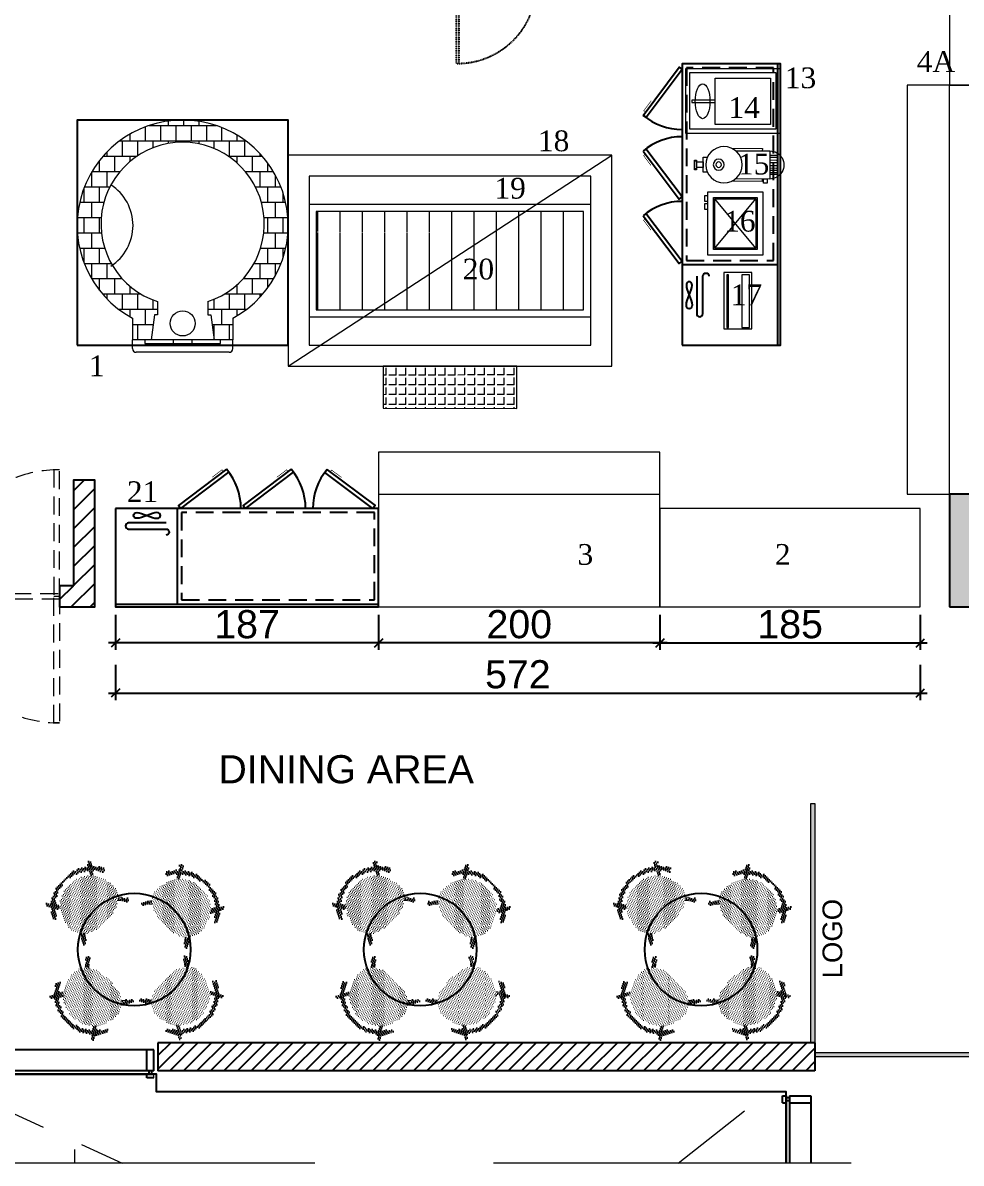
# Model space of a CAD drawing. Header units: millimetres. Extents: x 60271 to 65257, y 2062 to 12046.
# Drawn here: x 61209 to 61876, y 10680 to 11491 of the extents above; entities that cross this region are included whole.
import ezdxf

# ---------------------------------------------------------------- set-up
doc = ezdxf.new("R2010")
doc.units = ezdxf.units.MM
for name, pattern in [('ACAD_ISO07W100', [3, 0, -3]), ('DASHED', [19.05, 12.7, -6.35]), ('DGN Style 1', [9692.577647, 16.127417, -9676.45023]), ('HIDDENX2', [19.05, 12.7, -6.35]), ('OUT LINE BUILDING$0$( Border )', [21, 6, -3, 6, -3, 0, -3])]:
    doc.linetypes.add(name, pattern=pattern)
for name, color, linetype in [('002 Çizgi', 7, 'Continuous'), ('A2-1-00-000 - Level 18', 1, 'Continuous'), ('A2-1-00-000 - Level 8', 1, 'Continuous'), ('COLUMNS', 8, 'Continuous'), ('RENDER', 5, 'Continuous'), ('t_yazi', 144, 'Continuous')]:
    doc.layers.add(name, color=color, linetype=linetype)
for name, color, linetype, lineweight in [('1 LI object floor plan', 8, 'Continuous', 18), ('312M_Mutfak1', 163, 'Continuous', 18), ('FURNITURE', 134, 'Continuous', 25), ('HIDDEN', 8, 'OUT LINE BUILDING$0$( Border )', 13), ('m345', 7, 'Continuous', 5), ('p_mutfak ekipmanları', 167, 'Continuous', 9), ('p_tarama', 251, 'Continuous', 15), ('S2000-002 Çizgi', 7, 'Continuous', 5), ('S2000-002 Çizgi_1', 7, 'Continuous', 5), ('t_mutfak ekipmanları', 167, 'Continuous', 18), ('TXT', 3, 'Continuous', 25)]:
    doc.layers.add(name, color=color, linetype=linetype, lineweight=lineweight)
doc.layers.add('2 F oak 52', color=7, linetype='Continuous', true_color=0xf6d39b)
doc.layers.add('WINDOW', color=7, linetype='Continuous', true_color=0x0059b3)
doc.layers.add('2 FL shadow 5', color=251, linetype='Continuous', lineweight=9, true_color=0x505050)
doc.layers.add('b-furn_Pen_No__118', color=7, linetype='Continuous', lineweight=13, true_color=0x573938)
doc.styles.add('olcu', font='arial.ttf')
doc.styles.add('SAS', font='sanss___.ttf')
doc.styles.add('YAZI', font='times.ttf', dxfattribs={"height": 11})
doc.dimstyles.new('olcu50', dxfattribs={"dimtxt": 20, "dimasz": 6, "dimexe": 5, "dimexo": 0, "dimgap": 3, "dimtad": 1, "dimdec": 0, "dimzin": 12, "dimdsep": 46, "dimtxsty": 'olcu', "dimblk": 'OBLIQUE', "dimcen": 0, "dimdle": 5, "dimclrd": 256, "dimclre": 256, "dimclrt": 256, "dimadec": 0, "dimazin": 0, "dimtfac": 1, "dimtdec": 0, "dimtix": 1, "dimtmove": 2, "dimatfit": 2, "dimfxl": 20, "dimfxlon": 1, "dimtolj": 1, "dimtzin": 0, "dimarcsym": 0})
pattern_1 = [(2e-15, (-15036.3138, -9809.6434), (0.67865625, 1.3573125), [0, -1.3573125])]

# ---------------------------------------------------------------- blocks, each defined once
blk = doc.blocks.new('chr4')
at = {"layer": '2 F oak 52'}
h = blk.add_hatch(dxfattribs=at)
h.set_pattern_fill('DOTS', color=256, scale=0.855, style=0)
h.set_pattern_definition(pattern_1)
h.paths.add_polyline_path([(11054.44, -2964.74, 0.285475), (11028.79, -2979.46, 0.388251), (11031.16, -2981.84, -0.278738), (11054.44, -2967.11, -0.278738), (11077.71, -2981.84, 0.388251), (11080.09, -2979.46, 0.285475)])
h.paths.add_polyline_path([(11073.37, -2975.58, 0.027312), (11071.28, -2973.57), (11069.64, -2976.14, -0.028203), (11071.49, -2978.53)], flags=17)
h.paths.add_polyline_path([(11074.1, -2969.16), (11072.98, -2970.91, -0.025782), (11075.13, -2972.83), (11076.49, -2970.71, 0.990533)], flags=17)
h.paths.add_polyline_path([(11039.24, -2976.14), (11037.59, -2973.57, 0.027312), (11035.5, -2975.58), (11037.38, -2978.53, -0.028203)], flags=17)
h.paths.add_polyline_path([(11034.78, -2969.16, 0.990533), (11032.38, -2970.71), (11033.74, -2972.83, -0.025782), (11035.89, -2970.91)], flags=17)
h.paths.add_polyline_path([(11072.8, -3001.59, -0.035026), (11071.14, -3003.2), (11072.74, -3005.15, -0.379521), (11074.39, -3003.69)])
h.paths.add_polyline_path([(11075.79, -3004.45, 1.067653), (11073.12, -3006.42), (11075.23, -3008.92, 0.000668), (11075.23, -3008.92, 0.012703), (11075.28, -3008.97, 0.945767), (11077.4, -3007.07)])
h.paths.add_polyline_path([(11037.74, -3003.2, -0.035026), (11036.07, -3001.59), (11034.49, -3003.69, -0.379521), (11036.14, -3005.15)])
h.paths.add_polyline_path([(11033.09, -3004.45), (11031.47, -3007.07, 0.971423), (11033.65, -3008.92), (11035.76, -3006.42, 1.067653)])
at = {"layer": '2 FL shadow 5'}
h = blk.add_hatch(dxfattribs=at)
h.set_pattern_fill('DOTS', color=256, scale=0.855, style=0)
h.set_pattern_definition(pattern_1)
edge = h.paths.add_edge_path()
edge.add_arc((11055.46, -2932.26), 75.23, 263.37776, 269.2231)
edge.add_arc((11053.42, -2932.26), 75.23, 270.7769, 276.62224)
edge.add_arc((11060.51, -2990.55), 16.52, 275.48954, 321.47601)
edge.add_arc((11065.05, -2993.31), 11.27, 318.08733, 355.51549)
edge.add_arc((11048.08, -2994.2), 28.2, 0.02527, 25.99628)
edge.add_arc((11049.38, -2993.75), 26.84, 26.33514, 40.99392)
edge.add_arc((11054.44, -2993.55), 23.12, 48.88791, 90)
edge.add_arc((11054.44, -2993.55), 23.12, 90, 131.11209)
edge.add_arc((11059.5, -2993.75), 26.84, 139.00608, 153.66486)
edge.add_arc((11060.79, -2994.2), 28.2, 154.00372, 179.97473)
edge.add_arc((11043.83, -2993.31), 11.27, 184.48451, 221.91267)
edge.add_arc((11048.36, -2990.55), 16.52, 218.52399, 264.51046)
at = {"layer": '1 LI object floor plan'}
for p, q in [((11034.49, -3003.69), (11036.07, -3001.59)), ((11036.14, -3005.15), (11037.74, -3003.2)), ((11072.74, -3005.15), (11071.14, -3003.2)), ((11074.39, -3003.69), (11072.8, -3001.59))]:
    blk.add_line(p, q, dxfattribs=at)
for centre, start, end in [((11053.46, -2992.73), 128.8296, 134.73699), ((11055.42, -2992.73), 45.26301, 51.1704)]:
    blk.add_arc(centre, 28.01, start, end, dxfattribs=at)
blk = doc.blocks.new('vcc33423c42')
at = {"linetype": 'ACAD_ISO07W100', "ltscale": 0.02}
for p, q in [((678441.95, -129498.74), (678441.95, -129442.74)), ((678443.95, -129498.74), (678443.95, -129442.74))]:
    blk.add_line(p, q, dxfattribs=at)
for p, q in [((678483.06, -129491.4), (678484.57, -129489.78)), ((678453.66, -129512.75), (678491.51, -129512.75)), ((678491.51, -129512.75), (678491.51, -129540.05)), ((678461.85, -129518.21), (678485.26, -129518.21)), ((678485.26, -129518.21), (678485.26, -129531.86)), ((678458.25, -129556.66), (678456.65, -129552.48)), ((678460.67, -129554.45), (678456.65, -129552.48)), ((678470.46, -129552.82), (678472.1, -129548.65)), ((678472.1, -129552.82), (678470.46, -129552.82)), ((678473.74, -129552.82), (678472.1, -129548.65)), ((678472.1, -129563.29), (678472.1, -129552.82)), ((678473.74, -129552.82), (678472.1, -129552.82)), ((678482.22, -129553.65), (678485.95, -129551.17)), ((678483.56, -129554.59), (678482.22, -129553.65)), ((678484.91, -129555.53), (678485.95, -129551.17)), ((678459.46, -129555.56), (678458.25, -129556.66)), ((678460.67, -129554.45), (678459.46, -129555.56)), ((678466.52, -129563.29), (678459.46, -129555.56)), ((678477.57, -129563.18), (678483.56, -129554.59)), ((678484.91, -129555.53), (678483.56, -129554.59))]:
    blk.add_line(p, q)
for points in [[(678425.22, -129498.74), (678429.58, -129498.74), (678429.58, -129496.87), (678425.22, -129496.87)], [(678425.98, -129496.87), (678428.78, -129496.87), (678428.78, -129496.34), (678425.98, -129496.34)], [(678430.09, -129498.74), (678434.45, -129498.74), (678434.45, -129496.87), (678430.09, -129496.87)], [(678430.85, -129496.87), (678433.65, -129496.87), (678433.65, -129496.34), (678430.85, -129496.34)], [(678441.95, -129498.74), (678498.33, -129498.74), (678498.33, -129494.17), (678441.95, -129494.17)], [(678441.95, -129498.74), (678498.33, -129498.74), (678498.33, -129497.71), (678441.95, -129497.71)], [(678442.35, -129498.34), (678497.93, -129498.34), (678497.93, -129498.11), (678442.35, -129498.11)], [(678422.72, -129568.82), (678436.25, -129568.82), (678436.25, -129566.28), (678422.72, -129566.28)], [(678423.22, -129568.32), (678435.75, -129568.32), (678435.75, -129566.78), (678423.22, -129566.78)], [(678422.72, -129573.11), (678436.25, -129573.11), (678436.25, -129570.56), (678422.72, -129570.56)], [(678422.72, -129577.26), (678436.25, -129577.26), (678436.25, -129574.71), (678422.72, -129574.71)], [(678423.22, -129572.61), (678435.75, -129572.61), (678435.75, -129571.06), (678423.22, -129571.06)], [(678423.22, -129576.76), (678435.75, -129576.76), (678435.75, -129575.21), (678423.22, -129575.21)], [(678458.08, -129582.65), (678483.26, -129582.65), (678483.26, -129576.36), (678458.08, -129576.36)], [(678458.48, -129582.25), (678482.86, -129582.25), (678482.86, -129576.76), (678458.48, -129576.76)]]:
    blk.add_lwpolyline(points, close=True)
for points in [[(678482.89, -129491.4), (678492.71, -129491.4)], [(678492.71, -129489.78), (678484.57, -129489.78)], [(678492.71, -129489.78), (678498.33, -129489.78), (678498.33, -129494.17), (678492.71, -129494.17), (678492.71, -129491.4)]]:
    blk.add_lwpolyline(points)
for points in [[(678420.84, -129585.74), (678500.84, -129585.74, 0.414214), (678505.84, -129580.74), (678505.84, -129503.74, 0.414214), (678500.84, -129498.74), (678420.84, -129498.74, 0.414214), (678415.84, -129503.74), (678415.84, -129580.74, 0.414214)], [(678422.69, -129580.02), (678436.1, -129580.02, 0.414214), (678439.1, -129577.02), (678439.1, -129506.58, 0.414214), (678436.1, -129503.58), (678422.69, -129503.58, 0.414214), (678419.69, -129506.58), (678419.69, -129577.02, 0.414214)], [(678422.69, -129579.62), (678436.1, -129579.62, 0.414214), (678438.7, -129577.02), (678438.7, -129506.58, 0.414214), (678436.1, -129503.98), (678422.69, -129503.98, 0.414214), (678420.09, -129506.58), (678420.09, -129577.02, 0.414214)], [(678444.73, -129503.58), (678498.37, -129503.58, -0.414214), (678501.37, -129506.58), (678501.37, -129562.65, -0.414214), (678498.37, -129565.65), (678444.73, -129565.65, -0.414214), (678441.73, -129562.65), (678441.73, -129506.58, -0.414214)], [(678444.73, -129503.98), (678498.37, -129503.98, -0.414214), (678500.97, -129506.58), (678500.97, -129562.65, -0.414214), (678498.37, -129565.25), (678444.73, -129565.25, -0.414214), (678442.13, -129562.65), (678442.13, -129506.58, -0.414214)]]:
    blk.add_lwpolyline(points, format="xyb", close=True)
for radius in [5.06, 4.06]:
    blk.add_circle((678471.82, -129571.07), radius)
blk.add_arc((678442.95, -129498.26), 55.53, 4.22542, 91.03184, dxfattribs=at)
blk = doc.blocks.new('188-70')
at = {"layer": '002 Çizgi', "color": 7}
blk.add_line((24.33, -122.05), (24.33, 77.95), dxfattribs=at)
for points in [[(-71.34, 41.26), (-45.73, 75.49), (-43.67, 73.95), (-69.29, 39.73)], [(-43.67, -122.05), (26.33, -122.05), (26.33, 77.95), (-43.67, 77.95)], [(-71.49, 15.89), (-45.72, -18.22), (-43.67, -16.67), (-69.44, 17.44)], [(-71.49, -30.08), (-45.72, -64.19), (-43.67, -62.65), (-69.44, -28.54)], [(-40.65, -93.61), (-40.48, -92.15), (-40.02, -90.45), (-39.38, -88.58), (-38.65, -86.63), (-37.91, -84.69), (-37.27, -82.82), (-36.82, -81.12), (-36.64, -79.66), (-36.82, -78.52), (-37.27, -77.7), (-37.91, -77.21), (-38.65, -77.05), (-39.38, -77.21), (-40.02, -77.7), (-40.48, -78.52), (-40.65, -79.66), (-40.48, -81.12), (-40.02, -82.82), (-39.38, -84.69), (-38.65, -86.63), (-37.91, -88.58), (-37.27, -90.45), (-36.82, -92.15), (-36.64, -93.61), (-36.82, -94.75), (-37.27, -95.57), (-37.91, -96.06), (-38.65, -96.22), (-39.38, -96.06), (-40.02, -95.57), (-40.48, -94.75)]]:
    blk.add_lwpolyline(points, close=True, dxfattribs=at)
at = {"layer": '002 Çizgi', "color": 7, "linetype": 'DASHED'}
blk.add_lwpolyline([(21.33, -62.05), (21.33, 74.95), (-40.67, 74.95), (-40.67, -62.05)], close=True, dxfattribs=at)
at = {"layer": '002 Çizgi', "color": 7, "const_width": 0.428}
for points in [[(-69.65, 43.51), (-70.98, 44.51), (-66.75, 50.16), (-65.66, 51.61)], [(-69.79, 13.65), (-71.11, 12.65), (-66.86, 7.02), (-65.77, 5.58)], [(-69.79, -32.33), (-71.11, -33.32), (-66.86, -38.96), (-65.77, -40.4)]]:
    blk.add_lwpolyline(points, dxfattribs=at)
at = {"layer": '002 Çizgi', "color": 7}
blk.add_lwpolyline([(24.33, -65.05), (-43.67, -65.05)], dxfattribs=at)
for points in [[(-28.99, -99.71), (-28.99, -73.04, -1), (-24.65, -73.04)], [(-33.34, -73.04), (-33.34, -99.71, 1), (-28.99, -99.71)]]:
    blk.add_lwpolyline(points, format="xyb", dxfattribs=at)
for centre, start, end in [((-43.67, 73.95), 229.75503, 270), ((-43.67, -16.67), 90, 130.50921), ((-43.67, -62.65), 90, 130.50921)]:
    blk.add_arc(centre, 42.75, start, end, dxfattribs=at)
blk = doc.blocks.new('A$C613B0A1C')
at = {"layer": 'm345'}
h = blk.add_hatch(color=256, dxfattribs=at)
h.paths.add_polyline_path([(4, 6.32), (41, 6.32), (41, 37.32), (4, 37.32)])
h.paths.add_polyline_path([(5, 7.32), (40, 7.32), (40, 36.32), (5, 36.32)], flags=16)
for p, q in [((5, 36.32), (40, 7.32)), ((5, 7.32), (40, 36.32))]:
    blk.add_line(p, q, dxfattribs=at)
for points in [[(0, 2.32), (45, 2.32), (45, 41.32), (0, 41.32)], [(4, 6.32), (41, 6.32), (41, 37.32), (4, 37.32)], [(5, 7.32), (40, 7.32), (40, 36.32), (5, 36.32)], [(32.76, 2.32), (36.62, 2.32), (36.62, 0), (32.76, 0)], [(38.43, 2.32), (42.29, 2.32), (42.29, 0), (38.43, 0)]]:
    blk.add_lwpolyline(points, close=True, dxfattribs=at)
blk = doc.blocks.new('3434v3grg')
at = {"layer": 't_mutfak ekipmanları'}
for points in [[(166021.93, 1487.42), (166067.8, 1487.42), (166067.8, 1554.93), (166021.93, 1554.93)], [(166024.93, 1490.42), (166064.8, 1490.42), (166064.8, 1551.93), (166024.93, 1551.93)], [(166028.65, 1547.82), (166061.5, 1547.82), (166061.5, 1508.6), (166028.65, 1508.6)], [(166045.95, 1508.6), (166044.21, 1508.6), (166044.21, 1491.94), (166045.95, 1491.94)]]:
    blk.add_lwpolyline(points, close=True, dxfattribs=at)
blk.add_ellipse((166045.08, 1499.67), major_axis=(12.38, 0), ratio=0.419751, dxfattribs=at)
blk = doc.blocks.new('A$C4A433252_1')
at = {"layer": 'S2000-002 Çizgi_1'}
for p, q in [((67, 24.4), (73, 24.4)), ((67, 22.8), (73, 22.8)), ((67, 20.8), (73, 20.8)), ((1.8, 19.8), (0, 19.8)), ((1.8, 13.2), (0, 13.2)), ((67, 18.8), (73, 18.8)), ((67, 16.5), (73, 16.5)), ((67, 13.9), (73, 13.9)), ((67, 11.7), (73, 11.7)), ((7.7, 9.5), (11.6, 9.5)), ((67, 9.3), (73, 9.3)), ((67, 7.3), (73, 7.3))]:
    blk.add_line(p, q, dxfattribs=at)
for points in [[(60.3, 28.6), (60.3, 30.8), (32.9, 30.8)], [(11.6, 22.8), (7.7, 22.8), (7.7, 9.5)], [(36.4, 3.6), (67, 3.6), (67, 28.6), (36.4, 28.6)], [(32.9, 1.4), (60.3, 1.4), (60.3, 3.6)]]:
    blk.add_lwpolyline(points, dxfattribs=at)
for points in [[(61.5, 28.6), (64.8, 28.6), (64.8, 32.2), (61.5, 32.2), (61.5, 28.6)], [(0, 12.1), (1.8, 12.1), (1.8, 20.9), (0, 20.9), (0, 12.1)], [(1.8, 13.7), (7.7, 13.7), (7.7, 18.8), (1.8, 18.8), (1.8, 13.7)]]:
    blk.add_lwpolyline(points, close=True, dxfattribs=at)
for centre, radius in [((26.3, 16.1), 16.1), ((21.6, 16.1), 4.84), ((21.6, 16.1), 2.42)]:
    blk.add_circle(centre, radius, dxfattribs=at)
blk.add_arc((67, 16.1), 12.5, 270, 90, dxfattribs=at)
blk = doc.blocks.new('4cc3434')
at = {"layer": 'p_mutfak ekipmanları'}
h = blk.add_hatch(dxfattribs=at)
h.set_pattern_fill('ZIGZAG', color=0)
h.set_pattern_definition([(0, (0, 0), (3.175, 3.175), [3.175, -3.175]), (90, (3.175, 0), (-3.175, 3.175), [3.175, -3.175])])
h.paths.add_polyline_path([(12421.44, -3589.49), (12420.16, -3589.49), (12420.16, -3626.92), (12421.44, -3626.92)])
at = {"layer": 'p_mutfak ekipmanları', "color": 0}
for points in [[(12418.06, -3627.97), (12438.06, -3627.97), (12438.06, -3587.97), (12418.06, -3587.97)], [(12421.44, -3589.49), (12420.16, -3589.49), (12420.16, -3626.92), (12421.44, -3626.92)], [(12436.28, -3589.49), (12430.86, -3589.49), (12430.86, -3626.92), (12436.28, -3626.92)]]:
    blk.add_lwpolyline(points, close=True, dxfattribs=at)
blk = doc.blocks.new('A$C06017225')
at = {"layer": 'S2000-002 Çizgi'}
h = blk.add_hatch(dxfattribs=at)
h.set_pattern_fill('AR-B88', color=256, scale=0.06, style=0)
h.set_pattern_definition([(0, (-8243.159, 3900.022), (0, 12.192), []), (90, (-8243.159, 3900.022), (-6.096, 12.192), [12.192, -12.192])])
h.paths.add_polyline_path([(43.99, 27.14), (43.99, 10), (58.99, 10), (61.49, 29.77), (63.99, 29.77), (63.99, 40.41, -6.342329), (103.99, 40.41), (103.99, 29.77), (106.49, 29.77), (108.99, 10), (113.99, 10), (123.99, 10), (123.99, 27.14, 3.946619)])
for p, q in [((63.99, 40.41), (63.99, 29.77)), ((103.99, 40.41), (103.99, 29.77)), ((61.49, 29.77), (58.99, 10)), ((63.99, 29.77), (61.49, 29.77)), ((103.99, 29.77), (106.49, 29.77)), ((106.49, 29.77), (108.99, 10)), ((43.99, 27.14), (43.99, 10)), ((123.99, 27.14), (123.99, 10)), ((123.99, 10), (43.99, 10))]:
    blk.add_line(p, q, dxfattribs=at)
at = {"layer": 'S2000-002 Çizgi', "color": 4}
for p, q in [((43.99, 3), (43.99, 10)), ((123.99, 3), (123.99, 10)), ((120.99, 0), (46.99, 0))]:
    blk.add_line(p, q, dxfattribs=at)
for points in [[(53.99, 7), (113.99, 7), (113.99, 10), (53.99, 10)], [(76.49, 7), (91.49, 7), (91.49, 10), (76.49, 10)]]:
    blk.add_lwpolyline(points, close=True, dxfattribs=at)
at = {"layer": 'S2000-002 Çizgi'}
blk.add_circle((83.99, 23), 10, dxfattribs=at)
for centre, radius, start, end in [((83.99, 101), 84, 298.43689, 241.56311), ((83.99, 102.25), 65, 287.92021, 252.07979), ((5.99, 101), 38.48, 302.71036, 57.28964)]:
    blk.add_arc(centre, radius, start, end, dxfattribs=at)
at = {"layer": 'S2000-002 Çizgi', "color": 4}
for centre, start, end in [((46.99, 3), 180, 270), ((120.99, 3), 270, 0)]:
    blk.add_arc(centre, 3, start, end, dxfattribs=at)
blk = doc.blocks.new('_OBLIQUE')
at = {"color": 0, "linetype": 'ByBlock'}
blk.add_line((-0.5, -0.5), (0.5, 0.5), dxfattribs=at)
blk = doc.blocks.new('*D126')
at = {"lineweight": -2, "transparency": 16777216}
for p, q in [((61661.97, 11069.97), (61661.97, 11044.97)), ((61846.97, 11069.97), (61846.97, 11044.97)), ((61656.97, 11049.97), (61851.97, 11049.97))]:
    blk.add_line(p, q, dxfattribs=at)
at = {"layer": 'Defpoints', "color": 0, "transparency": 16777216}
for p in [(61661.97, 11075.65), (61846.97, 11075.65), (61846.97, 11049.97)]:
    blk.add_point(p, dxfattribs=at)
at = {"lineweight": -2, "transparency": 16777216, "xscale": 6, "yscale": 6, "zscale": 6, "rotation": 180}
blk.add_blockref('_OBLIQUE', (61661.97, 11049.97), dxfattribs=at)
at = {"lineweight": -2, "transparency": 16777216, "xscale": 6, "yscale": 6, "zscale": 6}
blk.add_blockref('_OBLIQUE', (61846.97, 11049.97), dxfattribs=at)
at = {"transparency": 16777216, "insert": (61754.47, 11063.18), "char_height": 20, "attachment_point": 5, "style": 'olcu'}
blk.add_mtext('\\A1;185', dxfattribs=at)
blk = doc.blocks.new('*D128')
at = {"lineweight": -2, "transparency": 16777216}
for p, q in [((61461.97, 11069.97), (61461.97, 11044.97)), ((61661.97, 11069.97), (61661.97, 11044.97)), ((61666.97, 11049.97), (61456.97, 11049.97))]:
    blk.add_line(p, q, dxfattribs=at)
at = {"layer": 'Defpoints', "color": 0, "transparency": 16777216}
for p in [(61461.97, 11075.65), (61661.97, 11075.65), (61461.97, 11049.97)]:
    blk.add_point(p, dxfattribs=at)
at = {"lineweight": -2, "transparency": 16777216, "xscale": 6, "yscale": 6, "zscale": 6, "rotation": 180}
blk.add_blockref('_OBLIQUE', (61461.97, 11049.97), dxfattribs=at)
at = {"lineweight": -2, "transparency": 16777216, "xscale": 6, "yscale": 6, "zscale": 6}
blk.add_blockref('_OBLIQUE', (61661.97, 11049.97), dxfattribs=at)
at = {"transparency": 16777216, "insert": (61561.97, 11063.18), "char_height": 20, "attachment_point": 5, "style": 'olcu'}
blk.add_mtext('\\A1;200', dxfattribs=at)
blk = doc.blocks.new('*D129')
at = {"lineweight": -2, "transparency": 16777216}
for p, q in [((61274.97, 11069.97), (61274.97, 11044.97)), ((61461.97, 11069.97), (61461.97, 11044.97)), ((61466.97, 11049.97), (61269.97, 11049.97))]:
    blk.add_line(p, q, dxfattribs=at)
at = {"layer": 'Defpoints', "color": 0, "transparency": 16777216}
for p in [(61274.97, 11075.65), (61461.97, 11075.65), (61274.97, 11049.97)]:
    blk.add_point(p, dxfattribs=at)
at = {"lineweight": -2, "transparency": 16777216, "xscale": 6, "yscale": 6, "zscale": 6, "rotation": 180}
blk.add_blockref('_OBLIQUE', (61274.97, 11049.97), dxfattribs=at)
at = {"lineweight": -2, "transparency": 16777216, "xscale": 6, "yscale": 6, "zscale": 6}
blk.add_blockref('_OBLIQUE', (61461.97, 11049.97), dxfattribs=at)
at = {"transparency": 16777216, "insert": (61368.47, 11063.18), "char_height": 20, "attachment_point": 5, "style": 'olcu'}
blk.add_mtext('\\A1;187', dxfattribs=at)
blk = doc.blocks.new('*D132')
at = {"lineweight": -2, "transparency": 16777216}
for p, q in [((61274.97, 11034.36), (61274.97, 11009.36)), ((61846.97, 11034.36), (61846.97, 11009.36)), ((61269.97, 11014.36), (61851.97, 11014.36))]:
    blk.add_line(p, q, dxfattribs=at)
at = {"layer": 'Defpoints', "color": 0, "transparency": 16777216}
for p in [(61274.97, 11075.65), (61846.97, 11075.65), (61846.97, 11014.36)]:
    blk.add_point(p, dxfattribs=at)
at = {"lineweight": -2, "transparency": 16777216, "xscale": 6, "yscale": 6, "zscale": 6, "rotation": 180}
blk.add_blockref('_OBLIQUE', (61274.97, 11014.36), dxfattribs=at)
at = {"lineweight": -2, "transparency": 16777216, "xscale": 6, "yscale": 6, "zscale": 6}
blk.add_blockref('_OBLIQUE', (61846.97, 11014.36), dxfattribs=at)
at = {"transparency": 16777216, "insert": (61560.97, 11027.58), "char_height": 20, "attachment_point": 5, "style": 'olcu'}
blk.add_mtext('\\A1;572', dxfattribs=at)

msp = doc.modelspace()

# ---------------------------------------------------------------- hatches: boundary and pattern name
at = {"layer": 'COLUMNS', "ltscale": 10}
h = msp.add_hatch(dxfattribs=at)
h.set_pattern_fill('ANSI31', color=256, scale=3)
h.set_pattern_definition([(45, (-289.748, 433.475), (-6.7351921, 6.7351921), [])])
h.paths.add_polyline_path([(61245.23, 11090.65), (61235.23, 11090.65), (61235.23, 11075.65), (61245.23, 11075.65), (61260.23, 11075.65), (61260.23, 11165.65), (61245.23, 11165.65)])
at = {"layer": 'COLUMNS', "ltscale": 3}
h = msp.add_hatch(dxfattribs=at)
h.set_pattern_fill('AR-CONC', color=256, scale=3.4)
h.set_pattern_definition([(50, (16396.705, 15200.732), (24.386846, -2.133573), [2.55, -28.05]), (355, (16396.705, 15200.732), (-4.717545, 25.574533), [2.04, -22.44]), (100.451444, (16398.738, 15200.554), (19.669301, 23.44096), [2.167167, -23.838832]), (46.1842, (16396.705, 15207.532), (36.286205, -5.627656), [3.825, -42.075]), (96.635635, (16399.73, 15207.063), (31.778506, 33.120032), [3.250752, -35.758268]), (351.18416, (16396.705, 15207.53), (31.778506, 33.120032), [3.06, -33.66]), (21, (16400.105, 15205.832), (20.29484, -13.689042), [2.55, -28.05]), (326, (16400.105, 15205.832), (8.272721, 24.655102), [2.04, -22.44]), (71.451445, (16401.797, 15204.69), (28.567561, 10.966059), [2.167166, -23.838832]), (37.5, (16396.7055, 15200.732), (0.413435, 11.318391), [0, -22.168, 0, -22.78, 0, -22.525]), (7.5, (16396.705, 15200.732), (8.9443643, 13.4099982), [0, -12.988, 0, -21.658, 0, -8.585]), (327.5, (16389.1235, 15200.732), (18.1499628, -0.7668656), [0, -8.5, 0, -26.52, 0, -35.19]), (317.5, (16385.723, 15200.732), (19.82833, 3.4035694), [0, -11.05, 0, -17.612, 0, -24.99])])
h.paths.add_polyline_path([(60947.72, 11155.65), (60867.72, 11155.65), (60867.72, 11075.65), (60947.72, 11075.65)])
h.paths.add_polyline_path([(61947.72, 11155.65), (61868.37, 11155.65), (61868.37, 11075.65), (61947.72, 11075.65)])
h = msp.add_hatch(color=256, dxfattribs=at)
h.dxf.hatch_style = 1
h.paths.add_polyline_path([(61772.12, 10935.74), (61769.12, 10935.74), (61769.12, 10765.74), (61772.12, 10765.74)])
at = {"layer": 'COLUMNS', "ltscale": 10}
h = msp.add_hatch(dxfattribs=at)
h.set_pattern_fill('ANSI31', color=256, scale=54.4)
h.set_pattern_definition([(45, (16396.7055, 15200.732), (-4.8083261, 4.8083261), [])])
h.paths.add_polyline_path([(61305.19, 10765.74), (61305.19, 10745.74), (61772.12, 10745.74), (61772.12, 10765.74)])
at = {"layer": 'COLUMNS', "ltscale": 3}
h = msp.add_hatch(color=256, dxfattribs=at)
h.dxf.hatch_style = 1
h.paths.add_polyline_path([(61942.12, 10755.65), (61942.12, 10758.65), (61772.12, 10758.65), (61772.12, 10755.65)])
h = msp.add_hatch(color=256, dxfattribs=at)
h.dxf.hatch_style = 1
h.paths.add_polyline_path([(61942.12, 10755.65), (61942.12, 10758.65), (61772.12, 10758.65), (61772.12, 10755.65)])
at = {"layer": 't_mutfak ekipmanları'}
h = msp.add_hatch(dxfattribs=at)
h.set_pattern_fill('ANSI31', color=0, scale=5, angle=225, style=0)
h.set_pattern_definition([(270, (69959.612, -123000.023), (15.875, -4e-15), [])])
h.paths.add_polyline_path([(61607.72, 11286.8), (61607.72, 11341.8), (61417.72, 11341.8), (61417.72, 11286.8)])
h.paths.add_polyline_path([(61607.72, 11341.8), (61607.72, 11356.8), (61417.72, 11356.8), (61417.72, 11342.47)])
h = msp.add_hatch(dxfattribs=at)
h.set_pattern_fill('ANGLE', color=256, angle=450.01446)
h.set_pattern_definition([(90.01446, (58451.975, 3137.114), (-6.985, -0.001763), [5.08, -1.905]), (180.01446, (58451.975, 3137.114), (0.001763, -6.985), [5.08, -1.905])])
h.paths.add_polyline_path([(61465.21, 11216.82), (61465.22, 11246.82), (61560.22, 11246.79), (61560.21, 11216.79)])

# ---------------------------------------------------------------- linework, layer by layer
msp.add_lwpolyline([(61247.72, 11261.8), (61397.72, 11261.8), (61397.72, 11421.8), (61247.72, 11421.8)], close=True)
at = {"layer": '002 Çizgi', "color": 7}
msp.add_line((61274.97, 11077.65), (61461.97, 11077.65), dxfattribs=at)
for points in [[(61353.94, 11173.47), (61319.83, 11147.7), (61321.37, 11145.65), (61355.48, 11171.42)], [(61399.92, 11173.47), (61365.8, 11147.7), (61367.35, 11145.65), (61401.46, 11171.42)], [(61425.28, 11173.32), (61459.51, 11147.7), (61457.98, 11145.65), (61423.75, 11171.26)], [(61274.97, 11145.65), (61274.97, 11075.65), (61461.97, 11075.65), (61461.97, 11145.65)], [(61290.41, 11142.62), (61291.87, 11142.45), (61293.57, 11142), (61295.44, 11141.36), (61297.39, 11140.62), (61299.33, 11139.89), (61301.2, 11139.25), (61302.9, 11138.79), (61304.36, 11138.62), (61305.5, 11138.79), (61306.32, 11139.25), (61306.81, 11139.89), (61306.97, 11140.62), (61306.81, 11141.36), (61306.32, 11142), (61305.5, 11142.45), (61304.36, 11142.62), (61302.9, 11142.45), (61301.2, 11142), (61299.33, 11141.36), (61297.39, 11140.62), (61295.44, 11139.89), (61293.57, 11139.25), (61291.87, 11138.79), (61290.41, 11138.62), (61289.27, 11138.79), (61288.45, 11139.25), (61287.96, 11139.89), (61287.8, 11140.62), (61287.96, 11141.36), (61288.45, 11142), (61289.27, 11142.45)]]:
    msp.add_lwpolyline(points, close=True, dxfattribs=at)
at = {"layer": '002 Çizgi', "color": 7, "const_width": 0.428}
for points in [[(61351.69, 11171.77), (61350.7, 11173.09), (61345.06, 11168.83), (61343.62, 11167.74)], [(61397.67, 11171.77), (61396.67, 11173.09), (61391.04, 11168.83), (61389.6, 11167.74)], [(61427.54, 11171.63), (61428.53, 11172.95), (61434.18, 11168.72), (61435.63, 11167.64)]]:
    msp.add_lwpolyline(points, dxfattribs=at)
at = {"layer": '002 Çizgi', "color": 7}
msp.add_lwpolyline([(61318.97, 11077.65), (61318.97, 11145.65)], dxfattribs=at)
at = {"layer": '002 Çizgi', "color": 7, "linetype": 'DASHED'}
msp.add_lwpolyline([(61321.97, 11080.65), (61458.97, 11080.65), (61458.97, 11142.65), (61321.97, 11142.65)], close=True, dxfattribs=at)
at = {"layer": '002 Çizgi', "color": 7}
for points in [[(61310.98, 11135.31), (61284.31, 11135.31, 1), (61284.31, 11130.97)], [(61284.31, 11130.97), (61310.98, 11130.97, -1), (61310.98, 11126.62)]]:
    msp.add_lwpolyline(points, format="xyb", dxfattribs=at)
for centre, start, end in [((61321.37, 11145.65), 0, 40.50921), ((61367.35, 11145.65), 0, 40.50921), ((61457.98, 11145.65), 139.75503, 180)]:
    msp.add_arc(centre, 42.75, start, end, dxfattribs=at)
at = {"layer": '312M_Mutfak1'}
for points in [[(61947.72, 11501.65), (61867.72, 11501.65), (61867.72, 11446.65), (61947.72, 11446.65)], [(61661.97, 11075.65), (61846.97, 11075.65), (61846.97, 11145.65), (61661.97, 11145.65)]]:
    msp.add_lwpolyline(points, close=True, dxfattribs=at)
for points in [[(61837.72, 11155.65), (61947.72, 11155.65), (61947.72, 11446.65), (61837.72, 11446.65), (61837.72, 11155.65)], [(61837.72, 11155.65), (61867.72, 11155.65), (61867.72, 11446.65), (61837.72, 11446.65), (61837.72, 11155.65)], [(61661.97, 11185.65), (61461.97, 11185.65), (61461.97, 11075.65), (61661.97, 11075.65), (61661.97, 11185.65)], [(61661.97, 11185.65), (61461.97, 11185.65), (61461.97, 11155.65), (61661.97, 11155.65), (61661.97, 11185.65)]]:
    msp.add_lwpolyline(points, dxfattribs=at)
at = {"layer": 'A2-1-00-000 - Level 18'}
for p, q in [((61305.19, 10765.74), (61305.19, 10745.74)), ((61772.12, 10765.74), (61305.19, 10765.74)), ((61772.12, 10765.74), (61772.12, 10745.74)), ((61772.12, 10745.74), (61305.19, 10745.74))]:
    msp.add_line(p, q, dxfattribs=at)
for points in [[(61245.23, 11075.65), (61260.23, 11075.65), (61260.23, 11165.65), (61245.23, 11165.65), (61245.23, 11090.65)], [(61245.23, 11090.65), (61235.23, 11090.65), (61235.23, 11075.65), (61245.23, 11075.65)]]:
    msp.add_lwpolyline(points, dxfattribs=at)
at = {"layer": 'A2-1-00-000 - Level 18', "flags": 128}
msp.add_lwpolyline([(61751.62, 10680.04), (61751.62, 10730.74), (61304.19, 10730.74), (61304.19, 10743.24), (60853.19, 10743.24), (60853.19, 10730.74), (60818.23, 10730.74), (60745.45, 10730.74)], dxfattribs=at)
at = {"layer": 'A2-1-00-000 - Level 8', "color": 1, "linetype": 'DGN Style 1', "lineweight": 0}
msp.add_line((61302.19, 10740.74), (61302.19, 10743.24), dxfattribs=at)
at = {"layer": 'b-furn_Pen_No__118', "linetype": 'Continuous', "flags": 128}
for points in [[(61769.12, 10765.74), (61769.12, 10935.74), (61772.12, 10935.74), (61772.12, 10765.74)], [(61942.12, 10755.65), (61772.12, 10755.65), (61772.12, 10758.65), (61942.12, 10758.65)], [(61942.12, 10755.65), (61772.12, 10755.65), (61772.12, 10758.65), (61942.12, 10758.65)]]:
    msp.add_lwpolyline(points, close=True, dxfattribs=at)
at = {"layer": 'COLUMNS', "ltscale": 3, "flags": 128}
msp.add_lwpolyline([(61867.72, 11075.65), (61947.72, 11075.65), (61947.72, 11155.65), (61867.72, 11155.65)], close=True, dxfattribs=at)
at = {"layer": 'FURNITURE'}
for centre in [(61288.3, 10831.93), (61491.57, 10831.93), (61691.14, 10831.93)]:
    msp.add_circle(centre, 40, dxfattribs=at)
at = {"layer": 'HIDDEN', "ltscale": 10}
for p, q in [((61169, 10730.74), (61279.71, 10680.04)), ((61674.93, 10680.04), (61739.12, 10730.74)), ((61245.78, 10689.85), (61245.78, 10680.04))]:
    msp.add_line(p, q, dxfattribs=at)
at = {"layer": 'p_tarama', "linetype": 'HIDDENX2', "ltscale": 20}
msp.add_lwpolyline([(60745.45, 11756.7), (62559.75, 11756.7), (62559.75, 10680.04), (60745.45, 10680.04)], close=True, dxfattribs=at)
at = {"layer": 'p_tarama', "linetype": 'HIDDENX2'}
for points in [[(61231.23, 11173.15), (61231.23, 11083.15), (61235.23, 11083.15), (61235.23, 11173.15)], [(61145.23, 11085.15), (61235.23, 11085.15), (61235.23, 11081.15), (61145.23, 11081.15)], [(61231.23, 10993.15), (61231.23, 11083.15), (61235.23, 11083.15), (61235.23, 10993.15)]]:
    msp.add_lwpolyline(points, close=True, dxfattribs=at)
for start, end in [(90, 180), (180, 270)]:
    msp.add_arc((61235.23, 11083.15), 90, start, end, dxfattribs=at)
at = {"layer": 'RENDER', "color": 1, "linetype": 'DGN Style 1', "lineweight": 0}
msp.add_line((61297.19, 10745.74), (61297.19, 10760.74), dxfattribs=at)
at = {"layer": 't_mutfak ekipmanları'}
msp.add_line((61397.72, 11246.8), (61627.72, 11396.8), dxfattribs=at)
for points in [[(61397.72, 11246.8), (61627.72, 11246.8), (61627.72, 11396.8), (61397.72, 11396.8)], [(61412.72, 11261.8), (61612.72, 11261.8), (61612.72, 11381.8), (61412.72, 11381.8)], [(61465.22, 11246.82), (61465.21, 11216.82), (61560.21, 11216.79), (61560.22, 11246.79)]]:
    msp.add_lwpolyline(points, close=True, dxfattribs=at)
at = {"layer": 't_mutfak ekipmanları', "color": 0}
for points in [[(61612.72, 11281.8), (61612.72, 11361.8), (61412.72, 11361.8), (61412.72, 11281.8)], [(61607.72, 11286.8), (61607.72, 11356.8), (61417.72, 11356.8), (61417.72, 11286.8)]]:
    msp.add_lwpolyline(points, close=True, dxfattribs=at)
at = {"layer": 'WINDOW', "ltscale": 10}
for p, q in [((61302.19, 10760.74), (60896.19, 10760.74)), ((61297.19, 10745.74), (61297.19, 10760.74)), ((61302.19, 10745.74), (61302.19, 10760.74)), ((61298.69, 10745.74), (61298.69, 10743.24)), ((61300.69, 10745.74), (61300.69, 10743.24)), ((61297.19, 10740.74), (61297.19, 10743.24)), ((61302.19, 10740.74), (61297.19, 10740.74)), ((61749.12, 10730.74), (61304.19, 10730.74)), ((61749.12, 10722.99), (61749.12, 10727.99)), ((61749.12, 10727.99), (61751.62, 10727.99)), ((61751.62, 10727.99), (61751.62, 10680.04)), ((61754.12, 10727.99), (61754.12, 10680.04)), ((61754.12, 10727.99), (61769.12, 10727.99)), ((61769.12, 10727.99), (61769.12, 10680.04)), ((61749.12, 10722.99), (61751.62, 10722.99)), ((61754.12, 10726.49), (61751.62, 10726.49)), ((61754.12, 10724.49), (61751.62, 10724.49)), ((61754.12, 10722.99), (61769.12, 10722.99))]:
    msp.add_line(p, q, dxfattribs=at)
at = {"layer": 'WINDOW', "ltscale": 10, "flags": 128}
msp.add_lwpolyline([(61302.19, 10745.74), (60999.69, 10745.74), (60999.69, 10743.24), (61302.19, 10743.24)], dxfattribs=at)

# ---------------------------------------------------------------- block references
at = {"xscale": -1, "rotation": 180}
msp.add_blockref('vcc33423c42', (-616924.86, -117980.93), dxfattribs=at)
for p, rotation in [((66960.69, 867.03), 135), ((71252.61, 16500.87), 224.9999999999999), ((67163.96, 867.03), 135), ((71455.88, 16500.87), 224.9999999999999), ((67363.53, 867.03), 135), ((71655.46, 16500.87), 224.9999999999999)]:
    msp.add_blockref('chr4', p, dxfattribs=dict(rotation=rotation))
at = {"layer": 'FURNITURE', "rotation": 45}
for p in [(51324.79, 5162.02), (51528.06, 5162.02), (51727.64, 5162.02)]:
    msp.add_blockref('chr4', p, dxfattribs=at)
at = {"layer": 'FURNITURE', "xscale": -1, "rotation": 315}
for p in [(71253.2, 5159.54), (71456.47, 5159.54), (71656.05, 5159.54)]:
    msp.add_blockref('chr4', p, dxfattribs=at)
at = {"layer": 'p_mutfak ekipmanları', "color": 0}
msp.add_blockref('4cc3434', (49289.22, 14901.23), dxfattribs=at)
at = {"layer": 'S2000-002 Çizgi', "xscale": 0.8928571428571429, "yscale": 0.8928571428571429, "zscale": 0.8928571428571429}
msp.add_blockref('A$C06017225', (61247.73, 11256.63), dxfattribs=at)
at = {"layer": 't_mutfak ekipmanları'}
msp.add_blockref('188-70', (61721.4, 11383.85), dxfattribs=at)
at = {"layer": 't_mutfak ekipmanları', "rotation": 270}
msp.add_blockref('3434v3grg', (60192.62, 177480.22), dxfattribs=at)
at = {"layer": 't_mutfak ekipmanları', "xscale": -0.799999999999887, "yscale": 0.799999999999887, "zscale": 0.799999999999887, "rotation": 179.7068537324202}
msp.add_blockref('A$C4A433252_1', (61686.49, 11403.01), dxfattribs=at)
at = {"layer": 't_mutfak ekipmanları', "xscale": -1, "rotation": 270}
msp.add_blockref('A$C613B0A1C', (61693.7, 11325.65), dxfattribs=at)

# ---------------------------------------------------------------- texts
at = {"layer": 't_yazi', "color": 1, "style": 'YAZI'}
for s, height, p in [('4A', 14.764, (61844.45, 11455.93)), ('13', 14.764, (61750.72, 11444.44)), ('14', 14.764, (61710.67, 11423.3)), ('18', 14.764, (61575.23, 11399.61)), ('15', 14.764, (61717.42, 11383.09)), ('19', 14.764, (61544.31, 11365.92)), ('16', 14.764, (61707.61, 11342.47)), ('20', 14.764, (61521.77, 11308.43)), ('17', 14.764, (61712.26, 11290.1)), ('1', 14.76, (61256.12, 11239.62)), ('21', 14.764, (61283.05, 11150.13)), ('3', 14.76, (61603.37, 11105.53)), ('2', 14.76, (61743.66, 11105.53))]:
    msp.add_text(s, height=height, dxfattribs=at).set_placement(p)
at = {"layer": 'TXT', "insert": (61348.13, 10960.03), "char_height": 20, "width": 844.7303, "attachment_point": 4, "style": 'SAS'}
msp.add_mtext('{\\fArial|b0|i0|c0|p34;DINING AREA}', dxfattribs=at)
at = {"layer": 'TXT', "insert": (61784.6, 10811.48), "char_height": 14, "width": 591.3112, "attachment_point": 4, "rotation": 90, "style": 'SAS'}
msp.add_mtext('{\\fArial|b0|i0|c0|p34;LOGO}', dxfattribs=at)

# ---------------------------------------------------------------- dimensions: what is measured, and where the dimension line sits
for base, p1, p2, picture, middle in [((61274.97, 11049.97), (61461.97, 11075.65), (61274.97, 11075.65), '*D129', (61368.47, 11063.18)), ((61846.97, 11014.36), (61274.97, 11075.65), (61846.97, 11075.65), '*D132', (61560.97, 11027.58)), ((61461.97, 11049.97), (61661.97, 11075.65), (61461.97, 11075.65), '*D128', (61561.97, 11063.18)), ((61846.97, 11049.97), (61661.97, 11075.65), (61846.97, 11075.65), '*D126', (61754.47, 11063.18))]:
    dim = msp.add_linear_dim(base=base, p1=p1, p2=p2, dimstyle='olcu50')
    dim.commit()
    dim.dimension.update_dxf_attribs({"geometry": picture, "text_midpoint": middle})

doc.saveas('drawing.dxf')
